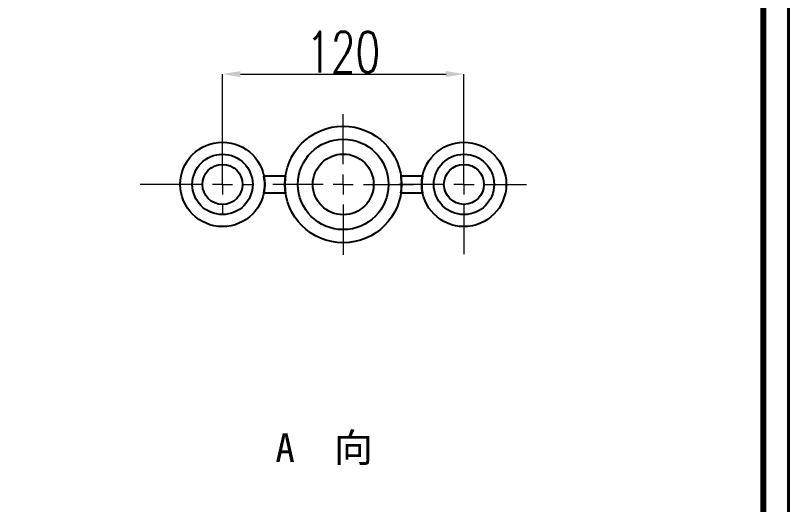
# Model space of a CAD drawing. Header units: millimetres. Extents: x 2642 to 4256, y 821 to 2003.
# Drawn here: x 3823.7 to 4255.9, y 1245.6 to 1519.3 of the extents above; entities that cross this region are included whole.
import ezdxf

# ---------------------------------------------------------------- set-up
doc = ezdxf.new("R2010")
doc.units = ezdxf.units.MM
doc.linetypes.add('CENTER2', pattern=[28.575, 19.05, -3.175, 3.175, -3.175])
for name, color, linetype, lineweight in [('FORMAT', 7, 'Continuous', 18), ('中心线', 1, 'CENTER2', 13), ('文字', 7, 'Continuous', 13), ('标注', 3, 'Continuous', 13), ('粗实线', 7, 'Continuous', 40)]:
    doc.layers.add(name, color=color, linetype=linetype, lineweight=lineweight)
doc.styles.add('SLDTEXTSTYLE1', font='txt.shx', dxfattribs={"width": 0.7, "bigfont": 'gbcbig.shx'})
doc.styles.add('STYLE1', font='txt.shx', dxfattribs={"width": 0.8, "height": 3, "bigfont": 'hzdx.shx'})
doc.dimstyles.new('SLDDIMSTYLE12$0', dxfattribs={"dimtxt": 12, "dimasz": 10, "dimexe": 0, "dimexo": 0.0625, "dimgap": 0.875, "dimtad": 1, "dimdec": 1, "dimlfac": 1.8, "dimrnd": 1e-09, "dimzin": 12, "dimdsep": 46, "dimtxsty": 'SLDTEXTSTYLE1', "dimcen": 0.09, "dimdle": 8.16, "dimclrd": 3, "dimclre": 3, "dimadec": 0, "dimazin": 3, "dimtfac": 1, "dimtdec": 1, "dimtofl": 0, "dimtmove": 0, "dimatfit": 3, "dimfxl": 0, "dimfrac": 2, "dimtolj": 1, "dimlwd": 5, "dimlwe": 5, "dimarcsym": 0})

# ---------------------------------------------------------------- blocks, each defined once
blk = doc.blocks.new('SW_CENTERMARKSYMBOL_14')
at = {"layer": 'FORMAT', "color": 0}
for p, q in [((0, 2), (0, 7)), ((0, 0), (0, 1)), ((-2, 0), (-7, 0)), ((0, 0), (-1, 0)), ((0, 0), (0, -1)), ((0, 0), (1, 0)), ((2, 0), (7, 0)), ((0, -2), (0, -7))]:
    blk.add_line(p, q, dxfattribs=at)
blk = doc.blocks.new('SW_CENTERMARKSYMBOL_15')
at = {"layer": 'FORMAT', "color": 0}
for p, q in [((0, 2), (0, 5.001)), ((0, 0), (0, 1)), ((-2, 0), (-6.488, 0)), ((0, 0), (-1, 0)), ((0, 0), (0, -1)), ((0, 0), (1, 0)), ((2, 0), (6.2, 0)), ((0, -2), (0, -6.938))]:
    blk.add_line(p, q, dxfattribs=at)
blk = doc.blocks.new('SW_CENTERMARKSYMBOL_16')
at = {"layer": 'FORMAT', "color": 0}
for p, q in [((0, 2), (0, 3)), ((0, 0), (0, 1)), ((-2, 0), (-8.181, 0)), ((0, 0), (-1, 0)), ((0, 0), (0, -1)), ((0, 0), (1, 0)), ((2, 0), (3, 0)), ((0, -2), (0, -3))]:
    blk.add_line(p, q, dxfattribs=at)
blk = doc.blocks.new('*D20')
at = {"layer": 'Defpoints', "color": 0, "transparency": 16777216}
for p in [(4074.47, 1486.47), (3939.47, 1424.73), (4074.47, 1424.73)]:
    blk.add_point(p, dxfattribs=at)
at = {"layer": '标注', "color": 3, "lineweight": 5, "transparency": 16777216}
blk.add_line((3939.47, 1424.8), (3939.47, 1486.47), dxfattribs=at)
at = {"layer": '标注', "color": 3, "linetype": 'Continuous', "lineweight": 5, "transparency": 16777216}
for p, q in [((3949.47, 1486.47), (4064.47, 1486.47)), ((4074.47, 1424.8), (4074.47, 1486.47))]:
    blk.add_line(p, q, dxfattribs=at)
at = {"layer": '标注', "color": 3, "transparency": 16777216}
for points in [[(3949.47, 1488.14), (3949.47, 1484.8), (3939.47, 1486.47)], [(4064.47, 1488.14), (4064.47, 1484.8), (4074.47, 1486.47)]]:
    blk.add_solid(points, dxfattribs=at)
at = {"layer": '标注', "color": 0, "transparency": 16777216, "insert": (4006.97, 1498.77), "char_height": 10, "attachment_point": 5, "style": 'SLDTEXTSTYLE1'}
blk.add_mtext('\\A1;{\\H2.28571x;120}', dxfattribs=at)
blk = doc.blocks.new('图框2')
blk.add_line((23795.37, 6629.57), (23795.37, 7810.82))
at = {"const_width": 3.38}
blk.add_lwpolyline([(23781.31, 7796.75), (22251.31, 7796.75), (22251.31, 6643.63), (23781.31, 6643.63)], close=True, dxfattribs=at)

msp = doc.modelspace()

# ---------------------------------------------------------------- linework, layer by layer
at = {"layer": '粗实线', "color": 7, "linetype": 'ByBlock', "lineweight": 25}
for p, q in [((3974.666, 1429.302), (3962.649, 1429.302)), ((4051.29, 1429.302), (4039.273, 1429.302)), ((3962.62, 1420.023), (3974.687, 1420.023)), ((4039.252, 1420.023), (4051.319, 1420.023))]:
    msp.add_line(p, q, dxfattribs=at)
for centre, radius in [((4006.97, 1424.735), 32.625), ((3939.47, 1424.735), 23.625), ((4006.97, 1424.735), 25.313), ((4074.47, 1424.735), 23.625), ((3939.47, 1424.735), 16.875), ((4006.97, 1424.735), 16.992), ((4074.47, 1424.735), 16.875), ((3939.47, 1424.735), 11.219), ((4074.47, 1424.735), 11.191)]:
    msp.add_circle(centre, radius, dxfattribs=at)
for centre, radius, start, end in [((3939.47, 1424.735), 23.625, 348.49538, 11.14836), ((4006.97, 1424.735), 32.625, 171.95145, 188.30411), ((4006.97, 1424.735), 32.625, 351.69589, 8.04855), ((4074.47, 1424.735), 23.625, 168.85164, 191.50462)]:
    msp.add_arc(centre, radius, start, end, dxfattribs=at)

# ---------------------------------------------------------------- block references
at = {"layer": '中心线', "linetype": 'ByBlock', "xscale": 5.625, "yscale": 5.625, "zscale": 5.625}
for name, p in [('SW_CENTERMARKSYMBOL_14', (4006.97, 1424.735)), ('SW_CENTERMARKSYMBOL_15', (4074.47, 1424.735)), ('SW_CENTERMARKSYMBOL_16', (3939.47, 1424.735))]:
    msp.add_blockref(name, p, dxfattribs=at)
at = {"layer": '粗实线', "linetype": 'ByBlock'}
msp.add_blockref('图框2', (-19539.444, -5808.216), dxfattribs=at)

# ---------------------------------------------------------------- texts
at = {"layer": '文字', "insert": (3996.269, 1276.554), "char_height": 16, "width": 240, "attachment_point": 5, "style": 'STYLE1'}
msp.add_mtext('\\pt176;{\\fSimSun|b0|i0|c134|p2;\\W1;A  向}', dxfattribs=at)

# ---------------------------------------------------------------- dimensions: what is measured, and where the dimension line sits
at = {"layer": '标注'}
dim = msp.add_linear_dim(base=(4074.47, 1486.469), p1=(3939.47, 1424.735), p2=(4074.47, 1424.735), text='{\\H2.28571x;120}', dimstyle='SLDDIMSTYLE12$0', override={"dimtxt": 10, "dimtdec": 3, "dimtzin": 0}, dxfattribs=at)
dim.commit()
dim.dimension.update_dxf_attribs({"geometry": '*D20', "text_midpoint": (4006.97, 1498.773)})

doc.saveas('drawing.dxf')
